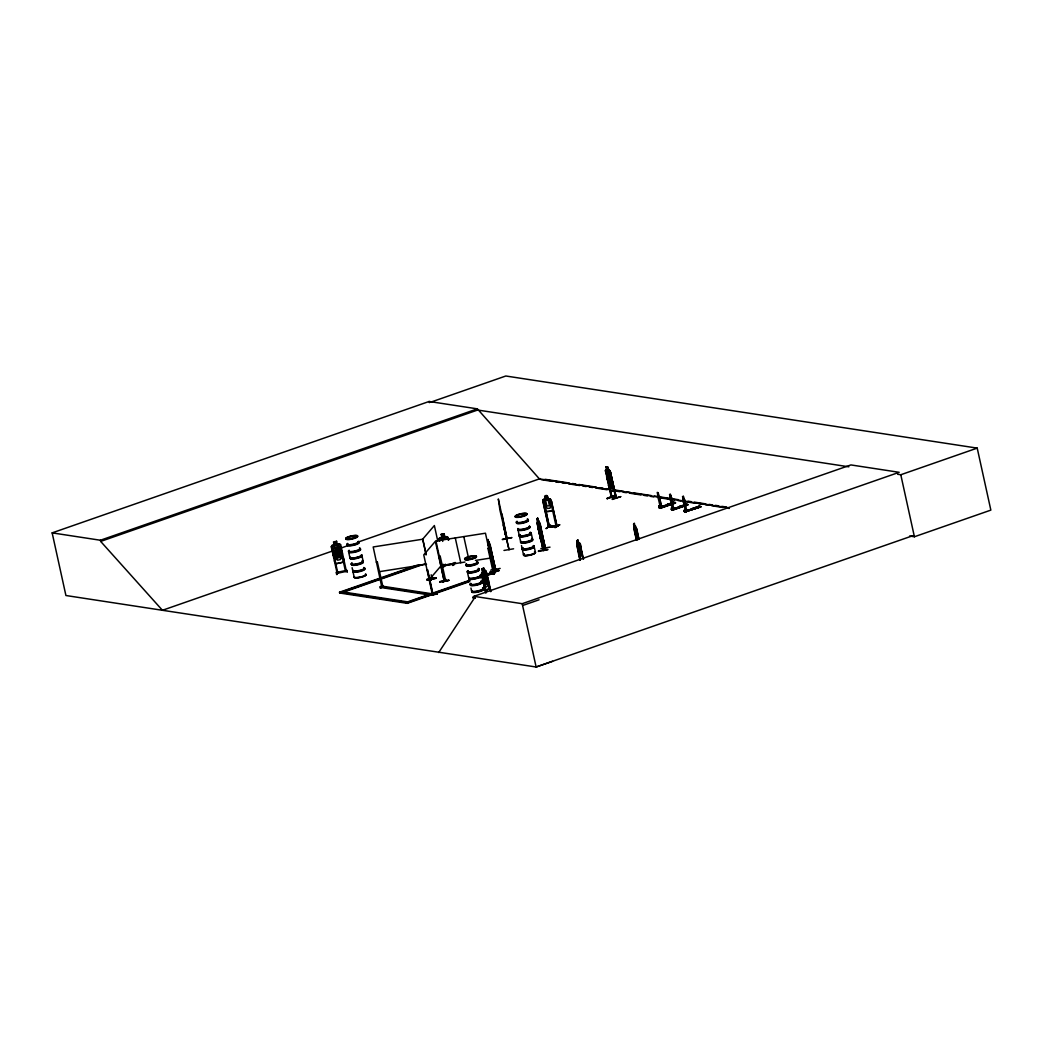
<?xml version="1.0" encoding="UTF-8"?>
<svg xmlns="http://www.w3.org/2000/svg" width="1043" height="1043" viewBox="0 0 1043 1043"><rect width="100%" height="100%" fill="white"/><g stroke="black" fill="none" stroke-linecap="round" stroke-linejoin="round"><path stroke-width="1.5" d="M538.827 527.967L538.384 529.87M538.318 529.896L538.279 528.514M660.428 505.959L659.398 505.907L660.31 505.451M672.448 507.602L672.161 508.058M699.332 506.598L684.651 511.683L684.182 510.314C688.197 509.297 683.035 508.997 685.981 510.679M658.146 492.752L658.941 495.477A2.164 1.03 70.8 0 1 659.88 498.763L661.405 506.702L660.18 506.572L658.302 498.528A2.164 1.03 70.8 0 1 657.82 495.308L657.22 492.4L658.263 492.713M659.45 505.738L660.141 507.472M682.5 496.716L683.295 496.181M684.886 509.649L685.525 509.44M615.109 495.764L607.222 498.541M607.287 498.671L615.279 495.334M615.331 495.764L607.013 498.632M615.253 495.373L607.156 498.202M537.197 522.543L540.978 540.835L542.647 538.788M489.61 572.398L499.01 570.247L489.649 572.516M433.093 594.419L432.441 594.745L432.676 593.78M432.441 594.745L423.758 554.85L435.361 541.304L444.24 581.381L438.999 556.323M538.762 529.466L538.866 528.045M576.831 545.88L576.948 544.576C581.798 537.901 581.042 551.93 581.877 554.759L579.504 556.819L578.526 554.042M660.467 505.738L659.867 506.116M684.573 504.838L686.02 504.095L687.937 504.825L673.256 509.936L672.657 507.485L671.197 508.332L671.614 509.675M545.215 548.044L540.065 523.208M336.472 548.814L336.537 548.292M341.948 556.062L342.339 552.881L342.039 556.167L334.699 557.77L333.069 554.941L334.764 557.679M334.386 560.938L336.029 563.781L343.356 562.138L343.76 558.839M336.394 548.292L336.42 548.814M685.381 510.496L683.634 502.4A2.164 1.03 70.8 0 1 683.152 499.18L683.035 499.219A2.164 1.03 70.8 0 0 683.517 502.439L683.634 502.4M611.954 483L611.641 485.321L610.077 485.086L608.708 482.531L607.9 475.856M612.072 488.124L610.703 477.303L609.634 476.169M545.945 528.527L550.574 525.242M443.536 566.818L444.996 565.071M443.458 566.427L445.283 564.406M380.669 588.043L382.729 585.592M382.351 585.697L380.239 588.239L382.872 585.631L381.647 585.944L381.777 586.935L373.185 546.962L422.689 539.218L426.092 554.72M443.536 582.15L445.517 579.113L443.053 582.163M336.185 572.503L336.693 574.55L337.111 573.911M336.537 571.942L337.189 573.428L331.27 546.767L332.026 545.45L334.164 545.007M580.208 556.206L576.792 540.887L577.809 540L576.857 540.952L577.235 545.463L580.456 559.856M426.9 579.843L436.313 578.226L426.9 579.204M427.969 595.397L437.304 593.989L427.891 595.579M436.274 578.2L426.9 579.817M547.797 549.791L538.436 551.421M660.01 505.998L659.228 505.581L659.619 507.393M669.528 494.499L670.323 494.199M609.855 477.199L609.542 479.897L607.561 477.016L609.373 480.536L609.347 484.121L609.881 481.266C613.101 490.601 610.846 475.791 608.291 476.951M489.063 588.5L489.011 585.253L489.206 588.578L485.556 590.768L482.557 579.856L482.948 578.448M483 578.539L482.557 579.856M605.396 470.745L605.709 469.663L609.542 470.354L610.324 471.449L616.23 498.085L611.198 497.315M605.748 469.767L611.263 497.342M606.765 475.699C605.162 477.251 610.898 474.252 611.576 477.394M607.365 478.437L607.052 479.532L607.274 478.463L611.263 479.102M675.369 502.922L659.593 507.837M684.964 504.995L671.353 509.649L673.126 509.792M672.761 509.871L687.715 504.812M684.377 511.644L699.045 506.298L700.909 506.807L685.759 511.605L700.87 506.82M685.773 511.722L700.7 506.794M686.059 511.904L685.786 509.61M699.006 506.546L697.506 506.598M483.548 579.4L485.451 581.277L484.395 572.112L482.961 572.985L484.213 578.682L486.09 577.718L485.895 581.785L487.694 584.81L485.725 582.659L485.151 586.44L485.282 582.203L483.548 579.4L484.004 577.913M482.726 571.968L482.179 573.454L486.364 592.502M545.58 547.992L543.651 550.248M488.984 546.154L489.258 545.306L490.314 549.126M489.336 546.076L489.115 546.78M489.884 550.222L490.067 549.596M491.136 555.919L490.171 549.505L491.709 556.349L490.797 554.042L491.214 557.679L490.771 554.811M488.254 545.02C487.368 536.376 491.761 569.322 492.817 560.052L490.666 550.078M509.062 549.635L499.91 510.04L498.319 498.958L507.12 539.035L501.957 513.964M348.179 538.84L347.045 539.283L347.801 539.153M347.801 539.009L348.884 538.892L347.332 539.374M355.441 536.415L356.458 536.167L355.676 536.05M467.121 559.387C467.003 558.879 466.286 559.713 466.703 558.996M474.291 556.793L475.243 556.441M516.441 517.172L517.836 516.885M516.989 516.793L517.889 516.441L516.754 517.015M518.228 516.78L518.254 516.728A6.062 1.304 -12.4 0 1 517.876 514.551A6.062 1.304 -12.4 0 1 526.911 513.743A6.062 1.304 -12.4 0 1 518.188 516.78L517.08 516.52M525.203 514.277L525.776 513.938L524.89 514.069M682.409 506.194L680.114 506.337M488.137 539.466L490.406 552.412L489.702 550.352M487.889 540.587L488.111 541.604M488.163 543.768L488.919 541.878L489.376 542.777M488.867 546.636L489.336 546.519M490.119 544.485L495.464 569.517L489.271 542.725L495.66 569.269L494.291 571.421M489.871 549.961L490.184 549.244M490.823 555.867L491.631 554.185L491.07 550.913M491.709 554.081L490.836 555.984L490.171 553.155M489.597 572.646L499.128 570.756M490.679 570.169L500.158 568.422M488.463 543.155L487.681 540.131L494.16 571.668L494.538 570.456M494.199 570.756L495.321 568.878L494.03 570.743M494.147 571.642L495.256 569.322M685.108 510.053L685.59 511.305M542.816 500.588L543.481 499.454L549.883 498.841L551.121 499.727L556.975 526.389L548.644 527.184M332.6 552.777L333.343 551.434L335.468 550.965L334.268 552.412L335.52 558.109L337.619 560.195L340.526 559.543L341.543 556.753L340.292 551.056L338.519 550.391M331.283 546.793L332.039 545.476M448.581 540.339L448.099 537.549L446.795 536.637L439.677 537.771L438.973 538.983M439.064 539.035L439.703 537.745M606.817 469.976L606.218 470.862L607.469 476.56L608.838 479.128L610.377 479.363L609.412 471.358L607.717 467.068L606.074 466.821L606.817 469.976L606.231 466.899M636.791 540.078L634.235 528.605L633.609 524.055L634.34 523.221L635.004 526.402M633.87 524.499L634.092 525.516M634.587 530.6L636.569 539.948L638.107 537.927L637.573 534.733M636.621 528.332L639.007 539.179M635.8 533.899L636.386 533.129L635.135 527.432L634.548 528.201L636.96 539.844M543.612 550.274L538.162 524.916L538.84 524.081M538.162 524.916L538.84 524.212M538.423 525.359L538.644 526.376M538.775 525.594L538.749 525.724M538.318 528.605L539.974 526.572L540.417 527.471M539.101 529.062L539.726 528.279L540.978 533.977L540.352 534.759M377.331 561.903L376.419 562.125L377.331 561.903L382.885 586.688L381.881 586.922L381.725 585.918M425.922 554.368L425.153 554.42M427.578 569.647L433.054 594.445M439.207 556.115L440.12 555.893L445.674 580.677L445.465 579.778L444.54 580.012M430.446 579.321C430.094 579.165 431.437 577.848 432.115 578.696M430.342 579.869L432.506 577.34L430.563 580.299M430.485 580.247L432.61 577.705M430.446 580.377L433.08 577.744L432.454 577.327M446.534 564.732L442.871 565.658L443.275 564.432M439.781 581.694L449.077 580.247M439.664 581.864L448.959 580.39L439.781 581.72M443.927 580.273L443.849 580.286M443.027 582.229L445.544 579.1M487.941 548.409L488.776 548.279L487.941 548.409L493.404 573.298M493.196 572.307L494.33 573.063L493.326 573.298L493.235 572.294M493.756 574.289L495.868 571.733L495.295 571.329L493.117 573.859L493.691 574.237M440.576 538.788L441.88 537.536L441.111 534.368L444.149 533.899L444.826 536.949M444.122 533.925L441.085 534.394M448.099 537.549L446.756 536.767M429.208 579.647L440.811 566.101M443.627 566.897L445.087 565.202M445.413 564.511L445.622 565.423M452.792 563.728L453.21 564.237L453.027 563.324M455.048 562.412L452.91 565.436L455.087 562.894M452.91 565.436L455.152 562.803M453.405 565.306L455.543 562.764M543.455 550.469L537.471 523.521L536.884 518.971L537.601 518.136L538.371 521.304M536.923 519.036L537.693 518.123M537.81 525.516L543.364 550.535M539.792 527.98L539.075 528.801L537.823 523.117L538.488 522.334L539.896 528.319M539.792 534.876L538.892 532.086L539.792 534.876L541.526 532.817M550.013 547.145L540.861 548.579M542.986 549.452L543.025 549.413M543.26 550.326L537.184 523.912L538.749 520.613L545.398 548.214M577.744 545.02L578.696 544.198M578.995 550.717L579.947 549.896M579.504 556.688L581.838 554.68M577.418 547.497L580.169 560.104M582.633 557.77L580.195 545.124L583.572 559.035M443.014 565.449L442.962 564.485M431.763 577.965L431.267 579.204M444.175 580.403L445.661 579.621M347.736 538.696L347.084 539.179M348.466 539.062L348.779 538.853A6.075 1.304 -12.4 0 0 357.58 535.919A6.075 1.304 -12.4 0 0 348.492 536.728A6.075 1.304 -12.4 0 0 348.818 538.97L348.127 539.192M355.598 536.467L355.898 536.376M431.515 577.835L431.528 579.061M432.884 594.653L427.252 569.687M543.26 549.57L544.837 547.679M336.759 572.477L337.841 572.32L336.98 572.529M336.967 573.376L346.393 571.368L340.644 544.681L339.301 543.846L337.28 544.29M346.198 569.804L347.28 572.203L346.732 570.13L345.416 570.534L345.611 571.447M547.379 495.894L547.979 499.049L549.596 499.936L550.847 505.633L549.987 508.202L547.392 508.449L545.463 506.142L544.211 500.444L545.372 499.297L544.642 496.116C549.218 493.13 546.271 500.718 549.844 498.776M545.267 499.206L543.364 499.388L542.712 500.562L548.618 527.21M543.273 502.283L544.042 502.218L549.426 527.106L544.042 502.218M551.434 501.605L557.118 526.298L548.722 527.08L542.868 500.562M544.511 508.736L546.05 511.696L552.634 511.044L552.868 507.954M550.626 525.216L546.389 528.553M549.531 526.989L548.657 526.141M551.578 501.5L550.665 501.67L556.167 526.493C558.044 523.43 552.881 527.419 549.439 526.363L556.036 525.737M554.759 527.236L559.674 524.838L554.837 527.276M559.322 524.864L554.941 527.654L559.687 524.864M483.339 574.862L484.76 573.989M484.617 574.654L483.926 576.231L484.839 575.671M482.909 578.539L486.494 576.271L487.211 577.066M485.556 590.768L489.154 588.5M611.563 496.494L611.863 496.377M611.667 497.42L611.798 496.377M615.487 497.133L616.335 497.068L611.902 496.651M616.465 497.967L610.546 473.105L615.683 498.046L615.461 497.094L616.27 497.055M485.647 592.789L481.344 573.911L482.661 571.903L481.983 568.852L483.626 567.9L484.265 571.095M486.038 571.186L485.269 570.325L484.213 570.964L483.626 567.9M481.697 572.594L485.36 570.325M489.845 590.26L486.09 573.207L486.807 572.92L490.901 591.524M484.226 575.032L484.278 575.553M488.02 582.542C478.163 587.731 491.67 583.389 487.798 579.295M525.177 514.056L525.503 513.769M467.525 559.27L467.72 559.231A6.062 1.304 -12.4 0 0 476.377 556.258A6.062 1.304 -12.4 0 0 467.342 557.066A6.062 1.304 -12.4 0 0 467.655 559.296M670.062 504.304L667.729 504.421L669.15 504.251M337.815 572.242L337.841 573.285L332.469 548.37L331.622 548.631M345.324 570.586L337.723 572.268M346.172 570.482L345.246 570.677M345.52 571.486L340.07 546.688L340.931 546.493M346.25 570.365L346.485 571.277M506.846 537.94L507.041 539.048M507.446 538.944L507.263 537.862M466.43 559.283L466.925 559.165M667.963 504.434L668.811 504.317M692.226 508.436C694.469 509.623 692.526 507.902 693.321 508.528M694.012 508.423L693.06 508.293L695.381 508.176M430.42 578.396L431.919 578.005M444.435 579.934L444.631 580.847M445.257 579.895L445.465 580.795M445.491 565.554L445.491 564.524M555.984 525.476L556.375 526.35M610.507 487.902L607.886 479.637L608.499 478.75L607.326 472.779M607.834 475.556L609.516 475.791M612.098 480.158L611.185 479.037L612.045 480.197M613.297 485.621L613.48 488.541L613.323 485.556M606.557 476.677L610.051 490.745L613.923 491.201M613.897 488.359L613.91 491.344L613.845 488.333M332.169 551.121L162.434 610.285L65.918 595.514L52.15 532.869L429.116 401.477L477.368 408.856L539.4 478.893L610.077 489.702M430.902 402.116L505.816 376.001L977.213 448.112L990.85 510.118L914.411 536.754L909.587 536.011M52.15 532.869L100.402 540.248L477.368 408.856M100.402 540.248L100.663 541.408L477.629 410.029L848.833 466.808M339.849 548.449L347.528 545.763M358.271 542.021L540.287 478.581M606.074 466.821L607.808 467.029L608.395 470.119M605.331 470.706L608.304 481.996L612.267 482.557M609.451 470.276L610.233 471.475M606.087 472.427L607.613 478.789M610.272 471.449L616.139 498.098M611.002 473.17L610.259 473.209M469.402 581.668L407.239 603.336L339.705 593.011L339.523 592.228L417.265 565.137M419.768 564.758L340.5 592.385L340.67 593.154L424.501 563.937M339.705 593.011L420.485 564.85M615.931 497.198L611.615 496.755M612.241 498.971L620.689 496.664M612.319 499.441L620.689 496.637M428.191 594.745L380.408 587.431L380.239 586.661L381.816 586.114L431.189 593.663M380.408 587.431L381.894 586.935M659.88 498.763L661.288 506.742L660.18 506.572M670.792 495.138L671.288 497.368A2.164 1.03 70.8 0 1 672.24 500.653L672.122 500.692A2.164 1.03 70.8 0 0 671.17 497.407L670.362 494.421M672.644 508.423L670.649 500.405A2.164 1.03 70.8 0 1 670.062 497.237L669.645 494.695M670.545 500.444L670.649 500.405A2.164 1.03 70.8 0 1 670.167 497.198M683.334 496.403L683.478 496.624M659.267 507.785L658.85 506.442L660.467 505.946M662.253 507.263L662.018 506.181L660.402 506.676L660.949 508.045M658.85 506.442L659.176 507.328L660.662 506.807M666.894 504.564C670.962 505.607 664.365 504.199 668.954 504.225M669.749 503.808L672.904 503.547M672.174 502.726C676.803 503.391 669.463 503.052 673.661 502.204L675.342 502.465M659.085 507.641L673.661 502.204M674.078 502.596L659.007 507.758L660.727 508.019L675.447 502.804M685.212 502.635L685.095 502.674A2.164 1.03 70.8 0 0 684.156 499.388L684.26 499.349A2.164 1.03 70.8 0 1 685.212 502.635L686.62 510.614L685.212 510.509M660.454 507.85L675.59 502.935L660.91 508.045M671.979 509.284L671.705 507.433L672.109 509.245M674.417 508.919L672.931 509.427L672.748 508.567L674.365 508.071L674.599 509.153M679.241 506.455C683.087 507.537 676.933 505.998 681.431 506.116M682.096 505.699L685.264 505.438M671.444 509.532L684.925 504.877M469.767 580.221L406.092 602.411L406.262 603.193L432.037 594.197M486.455 574.406L493.495 572.438L493.665 573.22L486.077 575.853M674.834 508.71L687.689 504.356M339.523 592.228L407.07 602.567L469.233 580.899M479.845 577.196L482.883 576.14M485.908 575.084L493.495 572.438M672.709 509.844L687.793 504.695M435.074 593.141L469.937 580.99M488.137 574.654L493.665 573.22M480.015 577.965L483.052 576.909M684.73 509.779L685.616 509.414M685.499 510.444L687.337 510.053L687.585 511.135M684.182 510.314L684.495 511.2L687.337 510.053M695.081 507.68L698.236 507.419L696.515 506.95M684.325 511.631L699.41 506.468M473.952 596.322L850.919 464.93L899.183 472.31L522.204 603.701L473.952 596.322L474.356 598.134L438.725 652.54M897.632 474.265L900.787 474.748L977.213 448.112M913.094 535.607L536.128 666.999L162.434 610.285L100.663 541.408M522.608 605.514L539.075 599.803M552.581 661.288L536.128 666.999L522.204 603.701M545.32 548.24L539.87 523.443M549.1 526.22L548.449 526.285M347.71 538.683L348.453 538.931M348.232 539.231L347.528 539.361M334.803 547.914L337.932 547.236M334.933 547.992L337.854 547.353M338.597 550.261L340.618 549.817L341.961 550.665M333.356 551.46L340.618 549.83M336.029 563.755L343.356 562.112M336.615 541.265L333.486 541.93L334.295 545.085L332.952 546.454L334.203 552.138L336.302 554.237L339.223 553.598L340.24 550.808L338.988 545.111L337.202 544.446L336.615 541.239M332.104 545.541L339.288 543.977L340.553 544.759M509.01 549.648L503.195 524.929M502.361 539.296L511.97 537.575L502.452 539.648M513.599 548.801L503.978 550.443M430.733 579.178L430.316 578.33M493.847 572.294L494.213 573.168L485.464 533.208L435.961 540.952L444.644 580.938M382.598 586.831L382.572 585.801L381.764 586.023M517.106 517.054L517.745 516.454M488.854 546.089L494.551 571.603L488.932 543.546L491.67 558.357L490.979 556.297M490.366 548.774L490.145 547.836L489.728 550.6M489.454 550.978L489.428 549.622L489.48 551.004M474.317 556.675L474.969 556.454M466.573 559.569L467.081 559.139M491.357 559.165L492.035 561.955M611.433 496.312L611.485 497.211L616.53 497.954M633.609 524.055L634.418 527.171M542.125 535.594L542.686 538.879M436.196 577.77L427.017 579.699M432.91 593.767L432.245 593.845M437.304 593.989L427.891 594.94M539.218 521.448L544.994 548.292M444.944 538.11L442.102 538.553L442.727 541.395M439.403 540.756L440.237 540.626L439.325 540.848M541.017 529.622L541.565 532.895M378.635 571.773L426.535 564.263M447.017 564.628L452.871 563.637M441.424 565.762L464.995 562.06M475.439 560.43L490.914 558.005M538.449 550.821L547.718 549.374M556.884 526.415L556.558 525.529M576.805 544.498L579.856 560.143M348.023 538.631L348.844 538.84M352.078 558.67L351.374 558.839M453.014 564.38L452.91 563.363M454.018 564.12L444.761 565.671L444.774 564.615M444.866 565.645L444.553 564.667M552.542 510.953L546.089 511.578L544.655 508.684M484.695 573.872L483.17 574.797L483.939 577.848M484.447 588.043L485.647 590.768M481.983 568.852L482.818 571.968M484.304 570.951L486.429 577.34L486.194 580.247L484.747 581.12L483.43 579.152M482.179 575.71L485.934 592.763M483.144 582.111L484.434 584.81M467.003 558.957L467.681 559.191M442.91 565.645L442.662 564.732M607.235 472.805L608.995 473.014L610.064 478.972L611.12 480.106M608.799 473.574L607.795 473.431L609.021 474.591M606.804 475.804L610.755 476.325M608.212 476.247L609.451 477.407L608.447 477.264M613.414 488.424L609.464 487.902C606.896 480.21 609.203 491.605 613.48 488.541M609.959 490.771L613.988 491.318M606.531 467.473L607.743 468.646L606.752 468.49M608.291 476.69L609.829 476.925M545.111 479.324L569.204 483M572.411 483.496L575.632 483.991M578.839 484.474L596.505 487.185M599.725 487.668L602.932 488.163M606.152 488.659L609.36 489.154M614.184 489.884L623.818 491.357M627.039 491.853L630.246 492.348M633.453 492.831L651.132 495.542M654.339 496.025L657.559 496.52M660.767 497.016L670.401 498.489M673.622 498.971L678.432 499.714M688.08 501.188L691.287 501.683M694.495 502.165L705.746 503.886M708.953 504.382L712.173 504.877M715.381 505.36L718.601 505.855M721.808 506.35L726.632 507.081M613.297 490.197L728.953 507.889M541.134 479.65L552.399 481.384M555.619 481.866L558.839 482.361M562.06 482.857L565.267 483.352M568.487 483.835L579.752 485.556M582.972 486.051L586.192 486.546M589.412 487.042L592.62 487.537M595.84 488.02L607.104 489.741M615.148 490.979L619.972 491.709M623.192 492.205L626.413 492.7M629.633 493.196L640.897 494.917M644.118 495.412L647.325 495.894M650.545 496.39L653.765 496.885M660.206 497.863L668.25 499.102M671.47 499.584L674.678 500.079M677.898 500.575L681.118 501.07M684.338 501.566L695.603 503.287M698.81 503.769L702.03 504.264M705.251 504.76L708.471 505.255M711.691 505.738L722.955 507.472M726.163 507.954L729.383 508.449M698.993 506.09L700.674 506.337M675.382 502.687L673.895 502.687M686.059 504.317L687.741 504.577M684.534 504.616L686.255 505.086M669.697 503.586L671.379 503.847M682.057 505.477L683.726 505.738M695.029 507.472L696.711 507.719M671.575 507.472L672.618 509.323M685.199 509.492L684.951 511.266M662.018 506.181L662.07 507.028M685.616 510.405L686.737 510.575M659.176 507.328L660.584 507.55M671.523 509.219L672.931 509.427M684.495 511.2L685.916 511.422M684.417 511.396L686.281 511.917M380.239 586.661L429.612 594.21L429.781 594.992M353.447 594.314L342.247 592.607L342.078 591.824L407.67 601.863L407.839 602.632L390.238 599.947M356.654 594.81L359.848 595.292M363.042 595.788L366.249 596.27M369.444 596.765L380.643 598.473M383.85 598.969L387.044 599.451M446.469 537.862L444.722 537.093L444.07 534.016M485.425 577.04L486.416 577.6L487.668 583.298L487.433 586.192L486.025 587.066L484.721 585.097M539.505 527.263L541.33 533.573L540.887 537.197L540.013 535.163M486.403 576.401L487.081 577.144M634.913 526.415L636.699 532.725L636.334 536.337L635.487 534.303M685.134 509.688L685.46 511.344M579.165 542.464L583.285 559.27M539.883 526.702L540.313 527.484M635.343 525.841L638.681 539.231M578.487 551.16L579.53 553.155L580.482 552.347L577.809 540M538.723 529.218L539.609 531.252L540.105 527.615L537.601 518.267M488.945 541.995L489.271 542.79M608.343 473.783L608.291 473.418M490.041 547.862L490.471 548.748M540.105 538.045L541.082 540.822M489.702 550.821L490.588 553.546M336.576 571.89L337.228 574.432M900.787 474.748L914.411 536.754M687.207 510.04L687.402 510.901M683.778 497.12L684.156 499.388M683.035 499.219L682.617 496.677M672.083 507.55L672.487 509.362M636.452 528.553L638.837 539.4M638.512 539.453L635.33 525.724L633.922 529.023L636.465 540.131M610.285 489.545L612.045 497.302M609.151 486.377L611.759 497.394M577.796 540.131L581.147 555.398M531.278 533.481L532.478 538.983M534.225 546.975L535.45 552.464M518.058 530.04L519.271 535.528M519.388 536.05L520.613 541.552A6.167 1.33 -12.4 0 0 527.602 541.786A6.167 1.33 -12.4 0 0 531.747 538.879M521.487 545.541L522.1 548.396M522.347 549.544L523.56 555.032M492.518 572.294L492.687 573.063M490.614 591.55L485.999 571.121L490.132 590.234M484.669 574.002L485.334 577.053M463.796 536.597L468.229 556.753M467.525 572.542L468.737 578.044M470.954 588.056L471.566 590.899M429.116 401.477L429.377 402.637M455.283 537.927L460.732 562.738M453.666 563.324L453.966 564.211L453.562 563.35M443.132 564.654L443.249 565.619M437.773 541.043L434.37 525.542L422.754 539.088L426.17 554.589M431.189 574.784L431.88 578.917L431.541 577.796M407.07 602.567L407.239 603.336M361.908 555.645L363.12 561.147M348.701 552.203L349.9 557.692M352.117 567.705L352.73 570.56M352.99 571.707L354.19 577.196M672.24 500.653L673.648 508.632M503.769 523.769L505.373 534.837M540.274 533.951L540.3 536.545L540 533.638M484.226 575.162L484.252 575.553M612.019 479.624L612.176 482.596M530.209 532.321A6.062 1.304 -12.4 0 1 525.372 535.372A6.062 1.304 -12.4 0 1 519.962 534.538M527.289 518.997A6.075 1.304 -12.4 0 1 522.439 522.048A6.075 1.304 -12.4 0 1 517.015 521.226M529.049 526.989A6.075 1.304 -12.4 0 1 524.199 530.04A6.075 1.304 -12.4 0 1 518.775 529.218M527.458 519.375A6.167 1.33 -12.4 0 1 522.53 522.465A6.167 1.33 -12.4 0 1 517.028 521.63M529.049 526.559A6.167 1.33 -12.4 0 1 524.89 529.479A6.167 1.33 -12.4 0 1 518.045 529.27M529.609 526.402A6.167 1.33 -12.4 0 1 524.029 529.309A6.167 1.33 -12.4 0 1 517.967 528.918M529.44 526.024A6.075 1.304 -12.4 0 1 523.938 528.892A6.075 1.304 -12.4 0 1 517.98 528.501M528.188 520.327A6.075 1.304 -12.4 0 1 522.686 523.195A6.075 1.304 -12.4 0 1 516.728 522.804M527.536 519.727A6.167 1.33 -12.4 0 1 523.39 522.634A6.167 1.33 -12.4 0 1 516.546 522.426M530.287 532.491A6.089 1.304 -12.4 0 1 525.411 535.554A6.089 1.304 -12.4 0 1 519.975 534.72M530.444 533.364A6.062 1.304 -12.4 0 1 525.594 536.415A6.062 1.304 -12.4 0 1 520.196 535.581M534.511 551.851A6.062 1.304 -12.4 0 1 529.661 554.902A6.062 1.304 -12.4 0 1 524.251 554.068M530.392 532.999A6.089 1.304 -12.4 0 1 525.516 536.063A6.089 1.304 -12.4 0 1 520.079 535.242M533.338 546.493A6.075 1.304 -12.4 0 1 528.488 549.544A6.075 1.304 -12.4 0 1 523.064 548.722M533.338 546.076A6.167 1.33 -12.4 0 1 528.397 549.166A6.167 1.33 -12.4 0 1 522.895 548.331M533.26 545.724A6.167 1.33 -12.4 0 1 528.319 548.814A6.167 1.33 -12.4 0 1 522.817 547.979M533.729 545.528A6.075 1.304 -12.4 0 1 527.458 548.553A6.075 1.304 -12.4 0 1 522.817 547.575M534.59 552.229A6.062 1.304 -12.4 0 1 529.74 555.28A6.062 1.304 -12.4 0 1 524.342 554.446M531.839 539.648A6.075 1.304 -12.4 0 1 527.745 542.529A6.075 1.304 -12.4 0 1 521.018 542.321M531.826 539.231A6.167 1.33 -12.4 0 1 527.68 542.151A6.167 1.33 -12.4 0 1 520.835 541.93M531.578 538.501A6.075 1.304 -12.4 0 1 527.497 541.382A6.075 1.304 -12.4 0 1 520.757 541.174M534.564 551.982A6.089 1.304 -12.4 0 1 529.688 555.045A6.089 1.304 -12.4 0 1 524.251 554.211M358.179 542.308A6.075 1.304 -12.4 0 1 353.329 545.359A6.075 1.304 -12.4 0 1 347.906 544.537M358.583 541.343A6.075 1.304 -12.4 0 1 352.299 544.381A6.075 1.304 -12.4 0 1 347.645 543.39M360.33 549.335A6.075 1.304 -12.4 0 1 354.829 552.203A6.075 1.304 -12.4 0 1 348.857 551.825M358.179 541.891A6.167 1.33 -12.4 0 1 353.238 544.994A6.167 1.33 -12.4 0 1 347.736 544.146M358.101 541.539A6.167 1.33 -12.4 0 1 353.16 544.629A6.167 1.33 -12.4 0 1 347.658 543.794M359.431 548.005A6.075 1.304 -12.4 0 1 354.581 551.056A6.075 1.304 -12.4 0 1 349.157 550.235M361.595 555.072A6.075 1.304 -12.4 0 1 356.093 557.94A6.075 1.304 -12.4 0 1 350.109 557.549M361.491 554.693A6.062 1.304 -12.4 0 1 356.771 557.379A6.062 1.304 -12.4 0 1 349.9 557.549M359.679 548.735A6.167 1.33 -12.4 0 1 355.533 551.643A6.167 1.33 -12.4 0 1 348.688 551.434M359.6 548.383A6.167 1.33 -12.4 0 1 355.454 551.291A6.167 1.33 -12.4 0 1 348.61 551.082M361.556 554.837A6.089 1.304 -12.4 0 1 356.041 557.718A6.089 1.304 -12.4 0 1 350.057 557.327M361.074 555.528A6.062 1.304 -12.4 0 1 356.224 558.579A6.062 1.304 -12.4 0 1 350.826 557.744M361.66 555.345A6.089 1.304 -12.4 0 1 355.376 558.383A6.089 1.304 -12.4 0 1 350.709 557.392M362.469 561.812A6.075 1.304 -12.4 0 1 357.619 564.863A6.075 1.304 -12.4 0 1 352.195 564.041M362.234 560.665A6.075 1.304 -12.4 0 1 357.358 563.728A6.075 1.304 -12.4 0 1 351.934 562.894M364.62 568.839A6.075 1.304 -12.4 0 1 358.336 571.877A6.075 1.304 -12.4 0 1 353.694 570.886M362.469 561.395A6.167 1.33 -12.4 0 1 357.527 564.498A6.167 1.33 -12.4 0 1 352.026 563.65M362.39 561.043A6.167 1.33 -12.4 0 1 357.449 564.146A6.167 1.33 -12.4 0 1 351.947 563.298M365.767 574.185A6.062 1.304 -12.4 0 1 361.061 576.857A6.062 1.304 -12.4 0 1 354.19 577.027M364.62 568.422A6.167 1.33 -12.4 0 1 359.027 571.329A6.167 1.33 -12.4 0 1 352.977 570.938M364.542 568.07A6.167 1.33 -12.4 0 1 358.961 570.977A6.167 1.33 -12.4 0 1 352.899 570.586M363.72 567.509A6.075 1.304 -12.4 0 1 359.639 570.391A6.075 1.304 -12.4 0 1 352.899 570.182M365.246 574.393A6.075 1.304 -12.4 0 1 361.152 577.274A6.075 1.304 -12.4 0 1 354.398 577.053M365.845 574.341A6.089 1.304 -12.4 0 1 360.33 577.222A6.089 1.304 -12.4 0 1 354.346 576.831M477.016 562.659A6.075 1.304 -12.4 0 1 472.153 565.71A6.075 1.304 -12.4 0 1 466.743 564.889M477.394 561.695A6.075 1.304 -12.4 0 1 471.123 564.719A6.075 1.304 -12.4 0 1 466.482 563.741M478.515 569.504A6.075 1.304 -12.4 0 1 474.435 572.372A6.075 1.304 -12.4 0 1 467.694 572.164M478.437 568.722A6.167 1.33 -12.4 0 1 473.496 571.825A6.167 1.33 -12.4 0 1 467.994 570.977M478.268 568.357A6.075 1.304 -12.4 0 1 473.405 571.408A6.075 1.304 -12.4 0 1 467.994 570.573M477.003 562.229A6.167 1.33 -12.4 0 1 472.075 565.332A6.167 1.33 -12.4 0 1 466.573 564.498M476.925 561.877A6.167 1.33 -12.4 0 1 471.997 564.98A6.167 1.33 -12.4 0 1 466.495 564.146M480.315 575.019A6.062 1.304 -12.4 0 1 474.839 577.887A6.062 1.304 -12.4 0 1 468.881 577.496M478.515 569.074A6.167 1.33 -12.4 0 1 474.356 571.994A6.167 1.33 -12.4 0 1 467.512 571.786M480.419 575.475A6.062 1.304 -12.4 0 1 475.699 578.161A6.062 1.304 -12.4 0 1 468.829 578.317M480.393 575.188A6.089 1.304 -12.4 0 1 474.878 578.07A6.089 1.304 -12.4 0 1 468.881 577.679M480.497 575.684A6.089 1.304 -12.4 0 1 474.982 578.565A6.089 1.304 -12.4 0 1 468.998 578.174M481.305 582.163A6.075 1.304 -12.4 0 1 476.442 585.214A6.075 1.304 -12.4 0 1 471.032 584.393M481.045 581.016A6.075 1.304 -12.4 0 1 476.195 584.067A6.075 1.304 -12.4 0 1 470.771 583.246M483.444 589.191A6.075 1.304 -12.4 0 1 477.955 592.059A6.075 1.304 -12.4 0 1 471.984 591.668M481.292 581.746A6.167 1.33 -12.4 0 1 476.364 584.836A6.167 1.33 -12.4 0 1 470.862 584.002M481.214 581.381A6.167 1.33 -12.4 0 1 476.286 584.484A6.167 1.33 -12.4 0 1 470.784 583.65M474.969 598.317A6.062 1.304 -12.4 0 1 473.809 596.961M474.891 597.939A6.062 1.304 -12.4 0 1 473.17 597.026M482.805 588.578A6.167 1.33 -12.4 0 1 478.646 591.498A6.167 1.33 -12.4 0 1 471.801 591.29M482.726 588.226A6.167 1.33 -12.4 0 1 478.568 591.146A6.167 1.33 -12.4 0 1 471.723 590.938M482.557 587.861A6.075 1.304 -12.4 0 1 478.463 590.729A6.075 1.304 -12.4 0 1 471.736 590.521M480.549 576.062A6.062 1.304 -12.4 0 1 475.06 578.93A6.062 1.304 -12.4 0 1 469.115 578.539M474.891 598.095A6.089 1.304 -12.4 0 1 473.17 597.183M341.556 558.148L340.5 558.396L338.219 555.906C338.049 560.769 333.995 560.756 337.397 555.384C332.495 552.803 335.781 550.169 337.867 554.563C337.867 549.7 342.182 550.613 338.701 555.124L341.556 558.148M485.634 578.031L486.898 583.754L485.477 584.628L484.226 578.93L485.647 578.057M495.386 571.694L493.235 574.367L495.412 571.747M447.656 539.466L448.49 539.335L447.656 539.466M483.365 568.709L482.648 570.286L483.365 568.709M444.135 564.654L442.558 565.215L442.727 565.984L444.305 565.436L444.135 564.654M337.437 547.966L335.559 548.383L335.781 549.4L337.658 548.983L337.437 547.966M338.74 551.408L335.82 552.06L337.072 557.757L339.992 557.105L338.74 551.408M336.12 542.008L334.255 542.425L334.477 543.442L336.354 543.025L336.12 542.008M337.424 545.463L334.516 546.102L335.768 551.799L338.675 551.147L337.424 545.463M443.653 534.629L441.828 534.916L442.049 535.933L443.875 535.646L443.653 534.629M546.949 496.559L545.28 496.716L545.502 497.733L547.171 497.576L546.949 496.559M548.201 500.066L545.606 500.314L546.858 506.011L549.452 505.764L548.201 500.066M610.285 479.989L608.721 479.767L609.972 485.451L611.537 485.686L610.285 479.989M611.107 482.87L609.542 482.648L607.039 470.993L608.577 471.227L611.107 482.87M518.319 517.354A6.062 1.304 -12.4 0 0 527.028 514.316A6.062 1.304 -12.4 0 0 517.993 515.112A6.062 1.304 -12.4 0 0 518.319 517.354M518.228 517.028A6.089 1.304 -12.4 0 0 527.002 513.977A6.089 1.304 -12.4 0 0 517.902 514.786A6.089 1.304 -12.4 0 0 518.228 517.028M525.463 535.815A6.062 1.304 -12.4 0 0 530.313 532.777A6.089 1.304 -12.4 0 1 525.463 535.841A6.089 1.304 -12.4 0 1 520.027 535.007A6.062 1.304 -12.4 0 0 525.463 535.815M348.962 539.544A6.062 1.304 -12.4 0 0 357.671 536.506A6.062 1.304 -12.4 0 0 348.636 537.301A6.062 1.304 -12.4 0 0 348.962 539.544M348.857 539.179A6.089 1.304 -12.4 0 0 357.632 536.115A6.089 1.304 -12.4 0 0 348.531 536.923A6.089 1.304 -12.4 0 0 348.857 539.179M467.786 559.882A6.062 1.304 -12.4 0 0 476.508 556.845A6.062 1.304 -12.4 0 0 467.46 557.653A6.062 1.304 -12.4 0 0 467.786 559.882M467.694 559.517A6.089 1.304 -12.4 0 0 476.455 556.467A6.089 1.304 -12.4 0 0 467.368 557.275A6.089 1.304 -12.4 0 0 467.694 559.517"/></g></svg>
